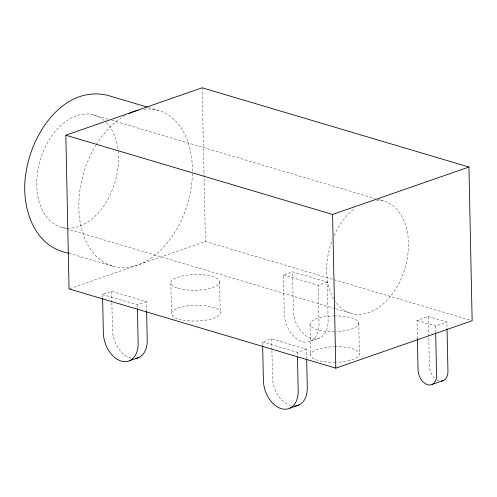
<?xml version="1.0" encoding="UTF-8"?>
<svg xmlns="http://www.w3.org/2000/svg" width="497" height="497" viewBox="0 0 497 497"><rect width="100%" height="100%" fill="white"/><g stroke="black" fill="none" stroke-linecap="round" stroke-linejoin="round"><path stroke-width="0.37" stroke-dasharray="2.48 1.86" d="M69.785 288.658L205.404 241.486L471.404 320.509M102.606 297.541L102.544 294.466L111.632 291.304L146.429 301.642L146.634 311.631M102.544 294.466L137.334 304.804L146.429 301.642M327.318 282.103L318.229 285.266L319.037 323.69A24.359 16.364 70.8 0 1 302.12 341.576A24.359 16.364 70.8 0 1 284.241 313.352L283.439 274.928L292.528 271.766L327.318 282.103L328.126 320.528A24.359 16.364 70.8 0 1 311.209 338.414A24.359 16.364 70.8 0 1 293.329 310.19L292.528 271.766M262.658 345.086L262.59 342.011L271.685 338.855L306.475 349.186L306.668 358.412M310.755 341.066L319.844 337.904M262.59 342.011L297.386 352.348L306.475 349.186M417.387 338.911L416.995 320.466L428.358 316.514L446.915 322.031L447.064 328.946M416.995 320.466L435.552 325.982L446.915 322.031M148.553 107.495L158.17 110.353M93.206 114.788L108.073 119.205M111.794 120.311L374.974 198.496M377.944 199.378L383.15 200.925M283.439 274.928L318.229 285.266M62.05 227.458L334.891 308.513M335.637 308.736L351.994 313.595M68.692 253.166L113.067 266.349M435.552 325.982L435.683 332.126M428.358 316.514L429.389 365.699A12.99 8.729 70.8 0 0 434.254 377.726M358.741 323.236L359.387 353.976M310.035 324.311L310.681 355.051M297.386 352.348L297.448 355.423M271.685 338.855L271.909 349.608M271.921 350.379L272.486 377.279A24.359 16.364 70.8 0 0 290.366 405.496M219.568 281.886L220.214 312.625M202.18 87.789L205.404 241.486M170.862 282.961L171.508 313.7M137.334 304.804L137.402 307.873M111.632 291.304L111.856 302.064M111.875 302.828L112.44 329.728A24.359 16.364 70.8 0 0 131.829 358.312M334.139 315.924A24.359 7.853 -1.2 0 1 358.722 323.007A24.359 7.853 -1.2 0 1 336.047 331.574M334.636 331.617A24.359 7.853 -1.2 0 1 310.041 324.423A24.359 7.853 -1.2 0 1 333.437 315.943M334.785 346.664A24.359 7.853 -1.2 0 1 359.368 353.746A24.359 7.853 -1.2 0 1 336.693 362.313M335.282 362.356A24.359 7.853 -1.2 0 1 310.687 355.162A24.359 7.853 -1.2 0 1 334.077 346.682M376.341 200.129A58.46 38.996 -73.5 0 1 402.129 276.407A58.46 38.996 -73.5 0 1 335.158 301.294M333.723 299.039A58.46 38.996 -73.5 0 1 332.356 239.771M334.102 235.553A58.46 38.996 -73.5 0 1 354.988 208.137M66.089 228.142A58.46 38.996 -73.5 0 1 41.624 155.778A58.46 38.996 -73.5 0 1 104.14 120.485M106.246 122.455A58.46 38.996 -73.5 0 1 118.031 149.796M118.187 151.187A58.46 38.996 -73.5 0 1 67.468 228.229M143.894 109.234A81.197 54.161 -73.5 0 1 192.426 173.093M192.407 173.844A81.197 54.161 -73.5 0 1 112.558 266.206A81.197 54.161 -73.5 0 1 95.853 145.366M96.244 144.72A81.197 54.161 -73.5 0 1 125.381 115.403M438.926 380.752A12.99 8.729 70.8 0 1 436.515 379.621M178.168 288.353A24.359 7.853 -1.2 0 0 218.804 283.936A24.359 7.853 -1.2 0 0 188.674 274.984A24.359 7.853 -1.2 0 0 178.168 288.353M178.814 319.093A24.359 7.853 -1.2 0 0 219.444 314.676A24.359 7.853 -1.2 0 0 189.314 305.723A24.359 7.853 -1.2 0 0 178.814 319.093"/><path stroke-width="0.75" d="M65.834 135.215L202.18 87.789L468.932 167.035L472.15 320.733L335.798 368.159L69.052 288.912L65.834 135.215L332.58 214.462L468.932 167.035M129.86 360.611L138.949 357.449M289.913 408.155L299.001 404.993M432.166 384.436L443.529 380.485M147.075 107.054L107.141 95.188C63.722 85.639 32.721 132.562 26.515 169.775C19.737 202.117 31.41 246.587 68.692 253.166M447.064 328.946L447.946 371.209A12.99 8.729 70.8 0 1 441.317 381.044M435.701 332.897L436.583 375.167A12.99 8.729 70.8 0 1 427.563 384.703A12.99 8.729 70.8 0 1 418.027 369.65L417.387 338.911M332.58 214.462L335.798 368.159M306.686 359.176L307.283 387.61A24.359 16.364 70.8 0 1 294.851 406.049M297.479 356.958L298.188 390.772A24.359 16.364 70.8 0 1 281.277 408.658A24.359 16.364 70.8 0 1 263.398 380.435L262.671 345.856M146.634 311.631L147.23 340.066A24.359 16.364 70.8 0 1 135.519 358.436M137.414 308.643L138.141 343.228A24.359 16.364 70.8 0 1 121.231 361.114A24.359 16.364 70.8 0 1 103.351 332.891L102.624 298.306M129.058 113.515A81.197 54.161 -73.5 0 1 138.259 110.241"/></g></svg>
